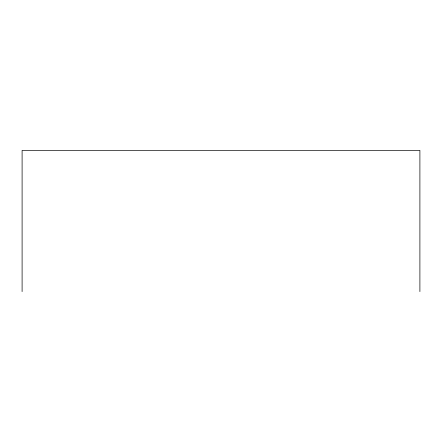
<?xml version="1.0" encoding="UTF-8"?>
<svg xmlns="http://www.w3.org/2000/svg" width="442" height="442" viewBox="0 0 442 442"><rect width="100%" height="100%" fill="white"/><g stroke="black" fill="none" stroke-linecap="round" stroke-linejoin="round"><path stroke-width="0.66" d="M419.9 291.604L419.9 150.396L22.1 150.396L22.1 291.604"/></g></svg>
